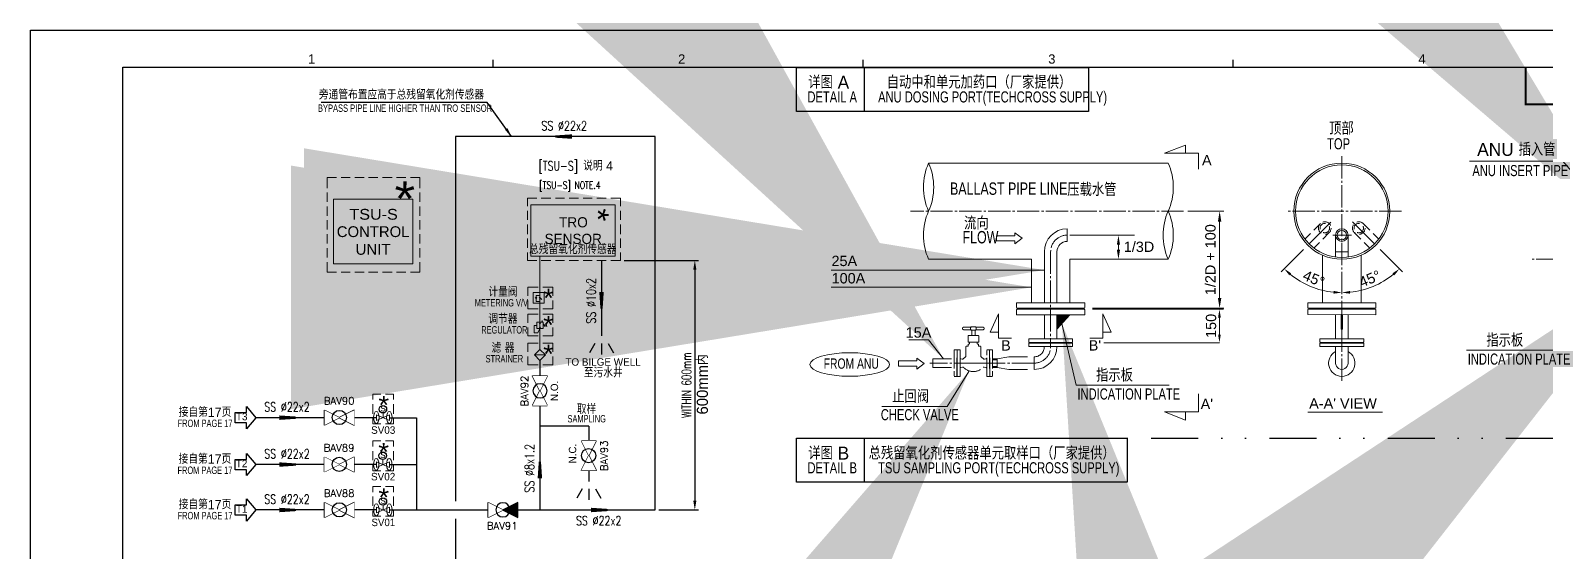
# Model space of a CAD drawing. Header units: inches. Extents: x 10682 to 13289, y -2771 to -1885.
# Drawn here: x 12012 to 12421.4, y -2025.4 to -1884.6 of the extents above; entities that cross this region are included whole.
import ezdxf
from ezdxf.enums import TextEntityAlignment as Align

# ---------------------------------------------------------------- set-up
doc = ezdxf.new("R2010")
doc.units = ezdxf.units.IN
doc.header["$MEASUREMENT"] = 0
doc.set_wipeout_variables(frame=1)
for name, pattern in [('C', [26, 20, -2, 2, -2]), ('DASHED', [0.75, 0.5, -0.25]), ('DIVIDE', [31.75, 12.7, -6.35, 0, -6.35, 0, -6.35])]:
    doc.linetypes.add(name, pattern=pattern)
for name, color, linetype in [('0.3 Text', 7, 'Continuous'), ('PDF_Geomertry', 7, 'Continuous'), ('PDF_Solid Fills', 7, 'Continuous'), ('PDF_Text', 7, 'Continuous'), ('PIPE', 7, 'Continuous'), ('text', 2, 'Continuous'), ('粗实线', 3, 'Continuous')]:
    doc.layers.add(name, color=color, linetype=linetype)
for name, color, linetype, lineweight in [('0.5 Dim', 1, 'Continuous', 9), ('1.1 Y_Pipe', 7, 'Continuous', 13), ('1.9 Arrow', 1, 'Continuous', 9)]:
    doc.layers.add(name, color=color, linetype=linetype, lineweight=lineweight)
doc.styles.add('HZDX', font='romans.shx', dxfattribs={"width": 0.9, "bigfont": 'HZDX.SHX'})
doc.styles.add('PDF Arial', font='arial.ttf')
doc.styles.add('ROMANS', font='ROMANS')
doc.styles.add('SimSun', font='Simtxt.shx', dxfattribs={"width": 0.75, "bigfont": 'HZDX.SHX'})
doc.styles.get("Standard").update_dxf_attribs({"font": 'arial.ttf'})
doc.styles.add('Sumec', font='Romans', dxfattribs={"width": 0.7, "bigfont": 'hzD.shx'})
doc.dimstyles.new('Iso-1', dxfattribs={"dimtxt": 2.5, "dimasz": 2.5, "dimexe": 1, "dimexo": 1, "dimgap": 1, "dimtad": 1, "dimdec": 0, "dimzin": 0, "dimdsep": 46, "dimtxsty": 'Sumec', "dimcen": 0, "dimclrd": 1, "dimclre": 1, "dimclrt": 4, "dimadec": 0, "dimazin": 0, "dimtfac": 1, "dimtdec": 4, "dimtix": 1, "dimtofl": 0, "dimtmove": 1, "dimatfit": 3, "dimfxl": 0, "dimtolj": 1, "dimtzin": 0, "dimlwd": -1, "dimlwe": -1, "dimarcsym": 0})
doc.dimstyles.new('TC50', dxfattribs={"dimtxt": 250, "dimasz": 200, "dimexe": 100, "dimexo": 100, "dimgap": 100, "dimtad": 1, "dimtoh": 1, "dimdec": 0, "dimrnd": 0.0005, "dimzin": 9, "dimdsep": 46, "dimtxsty": 'Standard', "dimcen": -3.5, "dimclrd": 1, "dimclre": 1, "dimazin": 2, "dimtfac": 0.6, "dimtdec": 0, "dimtmove": 0, "dimatfit": 3, "dimfxl": 0, "dimtolj": 1, "dimlwd": 15, "dimlwe": 15, "dimarcsym": 0})

# ---------------------------------------------------------------- blocks, each defined once
blk = doc.blocks.new('A2')
for p, q in [((0, 0), (0, 420)), ((0, 420), (594, 420)), ((125, 410), (125, 412)), ((225, 410), (225, 412)), ((325, 410), (325, 412))]:
    blk.add_line(p, q)
at = {"color": 5}
for p, q in [((25, 10), (25, 410)), ((25, 410), (584, 410))]:
    blk.add_line(p, q, dxfattribs=at)
for s, p in [('1', (75, 411)), ('2', (175, 411)), ('3', (275, 411)), ('4', (375, 411))]:
    blk.add_text(s, height=2.5).set_placement(p)
blk = doc.blocks.new('A3图框')
at = {"ltscale": 5}
blk.add_lwpolyline([(-562.29, -4946.17), (31.71, -4946.17), (31.71, -5366.17), (-562.29, -5366.17)], close=True, dxfattribs=at)
at = {"layer": '粗实线', "color": 5, "const_width": 0.5}
blk.add_lwpolyline([(-158.29, -4956.17), (-158.29, -4966.17), (21.71, -4966.17)], dxfattribs=at)
at = {"color": 2}
blk.add_blockref('A2', (-562.29, -5366.17), dxfattribs=at)
blk.add_blockref('A2', (-562.29, -5366.17), dxfattribs=at)
blk = doc.blocks.new('zw$20E4')
at = {"layer": 'PDF_Geomertry', "color": 251, "lineweight": 0}
for points in [[(2.63, 10.73), (0.49, 10.73), (0.49, 9.27)], [(6.05, 9.27), (6.05, 10.73), (3.9, 10.73)], [(0.49, 8), (0.49, 5.47)], [(0.49, 4.2), (0.49, 2.74), (2.63, 2.74)], [(1.46, 3.61), (1.46, 5.17), (4.97, 3.61)], [(4.97, 3.61), (4.97, 5.17), (1.46, 3.61)], [(3.22, 4.39), (3.22, 5.66)], [(3.9, 2.74), (6.05, 2.74), (6.05, 4.2)], [(6.05, 5.47), (6.05, 8)]]:
    blk.add_lwpolyline(points, dxfattribs=at)
at = {"layer": 'PDF_Geomertry', "color": 251, "lineweight": 30}
blk.add_circle((3.17, 6.68), 1.02, dxfattribs=at)
at = {"layer": 'PDF_Geomertry', "color": 251, "lineweight": 0}
for points in [[(1.41, 2.83), (1.82, 2.83), (2.15, 3.55), (2.15, 4.44), (2.15, 5.33), (1.82, 6.05), (1.41, 6.05), (1.01, 6.05), (0.68, 5.33), (0.68, 4.44), (0.68, 3.55), (1.01, 2.83), (1.41, 2.83)], [(4.93, 2.83), (5.33, 2.83), (5.66, 3.55), (5.66, 4.44), (5.66, 5.33), (5.33, 6.05), (4.93, 6.05), (4.52, 6.05), (4.19, 5.33), (4.19, 4.44), (4.19, 3.55), (4.52, 2.83), (4.93, 2.83)]]:
    blk.add_open_spline(points, degree=3, knots=[0, 0, 0, 0, 1, 1, 1, 2, 2, 2, 3, 3, 3, 4, 4, 4, 4], dxfattribs=at)
at = {"layer": 'PDF_Text', "color": 251, "attachment_point": 7}
for s, insert, char_height, style in [('\\W1.096823;*', (1.95, 5.37), 4.8943, 'PDF Arial'), ('\\W1.068027;s', (2.54, 6.05), 1.9641, 'PDF Arial'), ('\\W0.985437;SV03', (0, 0), 2.0268, 'SimSun')]:
    blk.add_mtext(s, dxfattribs=dict(at, insert=insert, char_height=char_height, style=style))
blk = doc.blocks.new('zw$6477')
at = {"layer": 'PDF_Geomertry', "color": 251, "lineweight": 0}
for points in [[(3.07, 10.73), (0.92, 10.73), (0.92, 9.17)], [(6.48, 9.17), (6.48, 10.73), (4.34, 10.73)], [(0.92, 7.9), (0.92, 5.47)], [(0.92, 4.2), (0.92, 2.64), (3.07, 2.64)], [(1.9, 3.52), (1.9, 5.08), (5.41, 3.52)], [(5.41, 3.52), (5.41, 5.08), (1.9, 3.52)], [(3.65, 4.3), (3.65, 5.56)], [(4.34, 2.64), (6.48, 2.64), (6.48, 4.2)], [(6.48, 5.47), (6.48, 7.9)]]:
    blk.add_lwpolyline(points, dxfattribs=at)
at = {"layer": 'PDF_Geomertry', "color": 251, "lineweight": 30}
blk.add_circle((3.61, 6.68), 1.02, dxfattribs=at)
at = {"layer": 'PDF_Geomertry', "color": 251, "lineweight": 0}
for points in [[(1.85, 2.73), (2.25, 2.73), (2.58, 3.46), (2.58, 4.34), (2.58, 5.23), (2.25, 5.95), (1.85, 5.95), (1.45, 5.95), (1.12, 5.23), (1.12, 4.34), (1.12, 3.46), (1.45, 2.73), (1.85, 2.73)], [(5.36, 2.73), (5.77, 2.73), (6.09, 3.46), (6.09, 4.34), (6.09, 5.23), (5.77, 5.95), (5.36, 5.95), (4.96, 5.95), (4.63, 5.23), (4.63, 4.34), (4.63, 3.46), (4.96, 2.73), (5.36, 2.73)]]:
    blk.add_open_spline(points, degree=3, knots=[0, 0, 0, 0, 1, 1, 1, 2, 2, 2, 3, 3, 3, 4, 4, 4, 4], dxfattribs=at)
at = {"layer": 'PDF_Text', "color": 251, "attachment_point": 7}
for s, insert, char_height, style in [('\\W1.096823;*', (2.39, 5.27), 4.8943, 'PDF Arial'), ('\\W1.068027;s', (2.97, 6.05), 1.9641, 'PDF Arial'), ('\\W0.988926;SV02', (0.44, 0), 2.0268, 'SimSun')]:
    blk.add_mtext(s, dxfattribs=dict(at, insert=insert, char_height=char_height, style=style))
blk = doc.blocks.new('zw$A6A2')
at = {"layer": 'PDF_Geomertry', "color": 251, "lineweight": 0}
for points in [[(2.54, 10.73), (0.39, 10.73), (0.39, 9.17)], [(5.95, 9.17), (5.95, 10.73), (3.8, 10.73)], [(0.39, 8), (0.39, 5.47)], [(0.39, 4.2), (0.39, 2.73), (2.54, 2.73)], [(3.12, 4.39), (3.12, 5.56)], [(3.8, 2.73), (5.95, 2.73), (5.95, 4.2)], [(5.95, 5.47), (5.95, 8)]]:
    blk.add_lwpolyline(points, dxfattribs=at)
blk.add_lwpolyline([(1.37, 3.61), (1.37, 5.17), (4.88, 3.61), (4.88, 5.17)], close=True, dxfattribs=at)
at = {"layer": 'PDF_Geomertry', "color": 251, "lineweight": 30}
blk.add_circle((3.07, 6.68), 1.02, dxfattribs=at)
at = {"layer": 'PDF_Geomertry', "color": 251, "lineweight": 0}
for points in [[(1.32, 2.83), (1.72, 2.83), (2.05, 3.55), (2.05, 4.44), (2.05, 5.33), (1.72, 6.05), (1.32, 6.05), (0.91, 6.05), (0.59, 5.33), (0.59, 4.44), (0.59, 3.55), (0.91, 2.83), (1.32, 2.83)], [(4.83, 2.83), (5.23, 2.83), (5.56, 3.55), (5.56, 4.44), (5.56, 5.33), (5.23, 6.05), (4.83, 6.05), (4.42, 6.05), (4.1, 5.33), (4.1, 4.44), (4.1, 3.55), (4.42, 2.83), (4.83, 2.83)]]:
    blk.add_open_spline(points, degree=3, knots=[0, 0, 0, 0, 1, 1, 1, 2, 2, 2, 3, 3, 3, 4, 4, 4, 4], dxfattribs=at)
at = {"layer": 'PDF_Text', "color": 251, "attachment_point": 7}
for s, insert, char_height, style in [('\\W1.096823;*', (1.85, 5.37), 4.8943, 'PDF Arial'), ('\\W1.068027;s', (2.44, 6.05), 1.9641, 'PDF Arial'), ('\\W0.964935;SV01', (0, 0), 2.0268, 'SimSun')]:
    blk.add_mtext(s, dxfattribs=dict(at, insert=insert, char_height=char_height, style=style))
blk = doc.blocks.new('zw$63A6')
at = {"layer": 'PDF_Solid Fills'}
h = blk.add_hatch(color=251, dxfattribs=at)
h.paths.add_polyline_path([(4.68, 17.85), (4.68, 17.85), (4.58, 17.85)])
h.paths.add_polyline_path([(4.68, 17.85), (4.58, 17.85), (4.78, 17.65)])
h = blk.add_hatch(color=251, dxfattribs=at)
h.paths.add_polyline_path([(4.58, 17.85), (4.68, 17.75), (4.58, 17.75)])
h.paths.add_polyline_path([(4.68, 17.75), (4.58, 17.75), (4.78, 17.65)])
h = blk.add_hatch(color=251, dxfattribs=at)
h.paths.add_polyline_path([(4.29, 11.51), (4.49, 11.12), (4.19, 11.12)])
h.paths.add_polyline_path([(4.49, 11.12), (4.19, 11.12)])
h = blk.add_hatch(color=251, dxfattribs=at)
h.paths.add_polyline_path([(4.49, 10.14), (4.49, 10.14), (4.19, 10.14)])
h.paths.add_polyline_path([(4.49, 10.14), (4.19, 10.14), (4.29, 9.75)])
at = {"layer": 'PDF_Geomertry', "color": 251, "lineweight": 0}
for points in [[(3.51, 44.96), (0.98, 44.96), (0.98, 42.81)], [(0.98, 41.55), (0.98, 39.11)], [(24.67, 43.2), (1.85, 43.2), (1.85, 29.36), (24.67, 29.36), (24.67, 43.2)], [(7.22, 44.96), (4.68, 44.96)], [(10.92, 44.96), (8.48, 44.96)], [(14.73, 44.96), (12.19, 44.96)], [(18.43, 44.96), (15.99, 44.96)], [(22.24, 44.96), (19.7, 44.96)], [(26.04, 42.81), (26.04, 44.96), (23.5, 44.96)], [(26.04, 39.11), (26.04, 41.55)], [(0.98, 37.84), (0.98, 35.3)], [(26.04, 35.3), (26.04, 37.84)], [(0.98, 34.13), (0.98, 31.6)], [(26.04, 31.6), (26.04, 34.13)], [(0.98, 30.33), (0.98, 28.19), (3.51, 28.19)], [(15.31, 29.36), (15.31, 29.36)], [(23.5, 28.19), (26.04, 28.19), (26.04, 30.33)], [(4.68, 28.19), (7.22, 28.19)], [(8.48, 28.19), (10.92, 28.19)], [(12.19, 28.19), (14.73, 28.19)], [(15.99, 28.19), (18.43, 28.19)], [(19.7, 28.19), (22.24, 28.19)], [(3.8, 20.97), (1.07, 20.97), (1.07, 18.63)], [(7.8, 18.63), (7.8, 20.97), (5.07, 20.97)], [(1.07, 17.36), (1.07, 15.12), (3.8, 15.12)], [(3.02, 18.14), (3.32, 17.85), (3.51, 18.14)], [(3.32, 18.24), (3.32, 18.73), (4.29, 18.73), (4.29, 18.73)], [(3.32, 17.85), (3.32, 17.07), (4.29, 17.07)], [(4.1, 18.14), (4.58, 17.85)], [(4.29, 17.07), (4.29, 17.07)], [(4.78, 17.65), (4.58, 17.75), (4.58, 17.85), (4.78, 17.65)], [(4.58, 17.85), (4.58, 17.85)], [(7.8, 15.12), (7.8, 17.36)], [(3.8, 13.65), (1.07, 13.65), (1.07, 11.31)], [(5.07, 15.12), (7.8, 15.12)], [(7.8, 11.31), (7.8, 13.65), (5.07, 13.65)], [(1.07, 10.05), (1.07, 7.8), (3.8, 7.8)], [(3.51, 10.63), (2.73, 10.63), (2.73, 8.58), (3.71, 8.58)], [(5.17, 11.51), (5.17, 9.75), (3.51, 9.75), (3.51, 11.51), (5.17, 11.51)], [(3.71, 8.58), (4.29, 9.75), (4.29, 11.51)], [(4.19, 11.12), (4.49, 11.12), (4.29, 11.51), (4.19, 11.12)], [(4.78, 11.51), (4.97, 11.51), (4.88, 11.9), (4.78, 11.51)], [(5.17, 10.63), (5.46, 10.92), (5.66, 10.24), (5.95, 10.92), (6.14, 10.24)], [(7.8, 7.8), (7.8, 10.05)], [(3.8, 5.85), (1.07, 5.85), (1.07, 3.51)], [(2.83, 2.63), (5.85, 2.63), (4.29, 4.1), (2.83, 2.63), (4.29, 1.17), (5.85, 2.63)], [(5.07, 7.8), (7.8, 7.8)], [(7.8, 3.51), (7.8, 5.85), (5.07, 5.85)], [(1.07, 2.24), (1.07, 0), (3.8, 0)], [(5.07, 0), (7.8, 0)], [(7.8, 0), (7.8, 2.24)]]:
    blk.add_lwpolyline(points, dxfattribs=at)
at = {"layer": 'PDF_Geomertry', "color": 3, "lineweight": 0}
blk.add_lwpolyline([(4.29, 4.1), (4.29, 16.58), (4.29, 19.51), (4.29, 29.36)], dxfattribs=at)
at = {"layer": 'PDF_Geomertry', "color": 251, "lineweight": 0}
for points in [[(2.44, 19.51), (2.44, 16.58), (5.46, 16.58), (5.46, 19.51)], [(4.49, 10.14), (4.29, 9.75), (4.19, 10.14)]]:
    blk.add_lwpolyline(points, close=True, dxfattribs=at)
at = {"layer": 'PDF_Geomertry', "color": 251, "lineweight": 9}
blk.add_circle((3.27, 18.09), 0.146, dxfattribs=at)
for centre, start, end in [((3.76, 17.99), 328.023, 31.977), ((4.83, 17.99), 148.023, 211.977)]:
    blk.add_arc(centre, 0.536, start, end, dxfattribs=at)
at = {"layer": 'PDF_Text', "color": 2, "insert": (4.15, 46.82), "char_height": 2, "attachment_point": 7, "style": 'HZDX'}
blk.add_mtext('\\W0.75;[TSU-S] NOTE.4', dxfattribs=at)
at = {"layer": 'PDF_Text', "color": 251, "insert": (16.97, 42.23), "char_height": 5.9397, "attachment_point": 7, "rotation": 270, "style": 'PDF Arial'}
blk.add_mtext('\\W1.096823;*', dxfattribs=at)
at = {"layer": 'PDF_Text', "color": 251, "attachment_point": 7, "style": 'PDF Arial'}
for s, insert, char_height in [('\\W0.959097;TRO', (9.46, 37.05), 2.7499), ('\\W0.953848;SENSOR', (5.56, 32.57), 2.7499), ('\\W1.096823;*', (5.17, 15.6), 4.8943), ('\\W1.096823;*', (5.17, 8.29), 4.8943), ('\\W1.096823;*', (5.17, 0.49), 4.8943)]:
    blk.add_mtext(s, dxfattribs=dict(at, insert=insert, char_height=char_height))
blk = doc.blocks.new('zw$62CA')
at = {"layer": 'PDF_Geomertry', "color": 251, "lineweight": 0}
for points in [[(0, 22.72), (0, 25.55), (2.54, 25.55)], [(3.8, 25.55), (6.24, 25.55)], [(7.51, 25.55), (10.05, 25.55)], [(11.22, 25.55), (13.75, 25.55)], [(15.02, 25.55), (17.55, 25.55)], [(18.73, 25.55), (21.26, 25.55)], [(22.53, 25.55), (25.06, 25.55), (25.06, 22.72)], [(0, 19.02), (0, 21.55)], [(25.06, 21.55), (25.06, 19.02)], [(0, 15.21), (0, 17.75)], [(25.06, 17.75), (25.06, 15.21)], [(0, 11.51), (0, 14.04)], [(25.06, 14.04), (25.06, 11.51)], [(0, 7.8), (0, 10.24)], [(25.06, 10.24), (25.06, 7.8)], [(0, 4), (0, 6.53)], [(25.06, 6.53), (25.06, 4)], [(2.54, 0), (0, 0), (0, 2.73)], [(6.24, 0), (3.8, 0)], [(10.05, 0), (7.51, 0)], [(13.75, 0), (11.22, 0)], [(17.55, 0), (15.02, 0)], [(21.26, 0), (18.73, 0)], [(25.06, 2.73), (25.06, 0), (22.53, 0)]]:
    blk.add_lwpolyline(points, dxfattribs=at)
blk.add_lwpolyline([(23.21, 19.7), (1.76, 19.7), (1.76, 2.24), (23.21, 2.24)], close=True, dxfattribs=at)
at = {"layer": 'PDF_Text', "color": 251, "attachment_point": 7, "style": 'PDF Arial'}
for s, insert, char_height in [('\\W1.096823;*', (18.24, 15.21), 9.3272), ('\\W1.068701;TSU-S', (6.05, 14.14), 2.9184), ('\\W0.985550;CONTROL', (2.63, 9.45), 2.9184), ('\\W0.994458;UNIT', (7.7, 4.67), 2.9184)]:
    blk.add_mtext(s, dxfattribs=dict(at, insert=insert, char_height=char_height))
blk = doc.blocks.new('V013')
at = {"linetype": 'Continuous'}
blk.add_lwpolyline([(0, -2), (8.01, 2), (8.01, -2), (0, 2)], close=True, dxfattribs=at)
at = {"color": 2, "linetype": 'Continuous', "style": 'ROMANS', "flags": 1}
for tag in ['NAMEPLATE', 'STANDARD', 'DIAMETER', 'REMARKS', 'MATERIAL', 'WEIGHT', 'NAME', 'SIZE']:
    blk.add_attdef(tag, text='', height=2, dxfattribs=at).set_placement((4.08, 4.49), align=Align.MIDDLE)
at = {"color": 2, "linetype": 'Continuous', "style": 'ROMANS'}
blk.add_attdef('MARK', text='', height=2, dxfattribs=at).set_placement((4.08, 4.49), align=Align.MIDDLE)
at = {"linetype": 'Continuous'}
blk.add_wipeout([(0, -2), (8.01, 2), (8.01, -2), (0, 2)], dxfattribs=at)
blk.add_circle((4.02, -0.04), 1.92, dxfattribs=at)
blk = doc.blocks.new('V012')
at = {"color": 7, "linetype": 'Continuous'}
blk.add_lwpolyline([(8.01, -2), (0, 2), (0, -2), (8.01, 2)], close=True, dxfattribs=at)
at = {"color": 8, "linetype": 'Continuous', "style": 'ROMANS', "flags": 1}
for tag in ['NAMEPLATE', 'STANDARD', 'DIAMETER', 'REMARKS', 'MATERIAL', 'WEIGHT', 'NAME', 'SIZE']:
    blk.add_attdef(tag, text='', height=2, dxfattribs=at).set_placement((3.78, 4.27), align=Align.MIDDLE)
at = {"color": 8, "linetype": 'Continuous', "style": 'ROMANS'}
blk.add_attdef('MARK', text='', height=2, dxfattribs=at).set_placement((3.78, 4.27), align=Align.MIDDLE)
at = {"color": 7, "linetype": 'Continuous'}
blk.add_wipeout([(8.01, -2), (0, 2), (0, -2), (8.01, 2)], dxfattribs=at)
blk.add_lwpolyline([(4.03, 0, 0, 4, 0), (8.02, 0, 4, 4, 0)], format="xyseb", dxfattribs=at)
blk.add_circle((3.99, -0.04), 1.92, dxfattribs=at)
blk = doc.blocks.new('*D67')
at = {"color": 1, "transparency": 16777216}
for p, q in [((12172.43, -1946.76), (12192.54, -1946.76)), ((12191.54, -1949.26), (12191.54, -2011.67)), ((12181.8, -2014.17), (12192.54, -2014.17))]:
    blk.add_line(p, q, dxfattribs=at)
for points in [[(12191.96, -1949.26), (12191.13, -1949.26), (12191.54, -1946.76)], [(12191.13, -2011.67), (12191.96, -2011.67), (12191.54, -2014.17)]]:
    blk.add_solid(points, dxfattribs=at)
at = {"layer": 'Defpoints', "color": 0, "transparency": 16777216}
for p in [(12171.43, -1946.76), (12180.8, -2014.17), (12191.54, -2014.17)]:
    blk.add_point(p, dxfattribs=at)
at = {"color": 4, "transparency": 16777216, "insert": (12189.29, -1980.46), "char_height": 2.5, "attachment_point": 5, "rotation": 90, "style": 'Sumec'}
blk.add_mtext('\\A1;\\A1;WITHIN 600mm', dxfattribs=at)

msp = doc.modelspace()

# ---------------------------------------------------------------- hatches: boundary and pattern name
at = {"layer": '1.1 Y_Pipe', "ltscale": 30}
h = msp.add_hatch(dxfattribs=at)
h.set_pattern_fill('ANSI31', color=2, scale=0.011742)
h.set_pattern_definition([(45, (-71314.3845137, -10073.5796498), (-0.001037855978087, 0.001037855978087), [])])
h.paths.add_polyline_path([(12292.81, -1961.43), (12289.36, -1961.43), (12289.37, -1965.3)])
h = msp.add_hatch(dxfattribs=at)
h.set_pattern_fill('ANSI31', color=256, scale=0.011742)
h.set_pattern_definition([(45, (-71328.9629318, -10073.5800041), (-0.001037855978087, 0.001037855978087), [])])
h.paths.add_polyline_path([(12366.55, -1961.41), (12366.33, -1961.41), (12366.33, -1965.3), (12366.55, -1965.3)])
h.paths.add_polyline_path([(12366.33, -1961.41), (12366.11, -1961.41), (12366.11, -1965.3), (12366.33, -1965.3)])

# ---------------------------------------------------------------- linework, layer by layer
at = {"color": 3}
for p, q in [((12237.36, -1906.52), (12237.36, -1894.64)), ((12166.33, -1946.76), (12166.33, -1967.18)), ((12149.68, -1973.77), (12149.68, -2014.17)), ((12105.56, -1989.24), (12072.94, -1989.24)), ((12162.88, -1991.5), (12149.68, -1991.5)), ((12237.36, -2006.67), (12237.36, -1994.79)), ((12105.52, -2001.9), (12072.91, -2001.9)), ((12105.56, -2014.17), (12072.94, -2014.17)), ((12109.07, -2014.17), (12180.8, -2014.17))]:
    msp.add_line(p, q, dxfattribs=at)
at = {"color": 7}
for p, q in [((12164.54, -1969.24), (12163.08, -1971.77)), ((12166.33, -1969.24), (12166.33, -1972.16)), ((12168.13, -1969.24), (12169.59, -1971.77)), ((12161.08, -2008.49), (12159.62, -2011.02)), ((12162.88, -2008.49), (12162.88, -2011.41)), ((12164.68, -2008.49), (12166.14, -2011.02))]:
    msp.add_line(p, q, dxfattribs=at)
at = {"color": 4, "linetype": 'DIVIDE'}
msp.add_line((12218.98, -1994.79), (12596.01, -1994.79), dxfattribs=at)
at = {"color": 3}
for points in [[(12218.98, -1894.64), (12297.87, -1894.64), (12297.87, -1906.52), (12218.98, -1906.52)], [(12218.98, -1994.79), (12308.33, -1994.79), (12308.33, -2006.67), (12218.98, -2006.67)]]:
    msp.add_lwpolyline(points, close=True, dxfattribs=at)
for points in [[(12158.34, -1913.33, 0, 0, 0), (12158.34, -1913.33, 1.2, 0.6, 0), (12153.84, -1913.33, 0, 0, 0), (12153.84, -1913.33, 0, 0, 0)], [(12166.33, -1955.31, 0, 0, 0), (12166.33, -1955.31, 1.2, 0.6, 0), (12166.33, -1959.81, 0, 0, 0), (12166.33, -1959.81, 0, 0, 0)], [(12079.27, -1989.24, 0, 0, 0), (12079.27, -1989.24, 1.2, 0.6, 0), (12083.77, -1989.24, 0, 0, 0), (12083.77, -1989.24, 0, 0, 0)], [(12079.27, -2001.9, 0, 0, 0), (12079.27, -2001.9, 1.2, 0.6, 0), (12083.77, -2001.9, 0, 0, 0), (12083.77, -2001.9, 0, 0, 0)], [(12149.68, -2005.62, 0, 0, 0), (12149.68, -2005.62, 1.2, 0.6, 0), (12149.68, -2001.12, 0, 0, 0), (12149.68, -2001.12, 0, 0, 0)], [(12079.27, -2014.17, 0, 0, 0), (12079.27, -2014.17, 1.2, 0.6, 0), (12083.77, -2014.17, 0, 0, 0), (12083.77, -2014.17, 0, 0, 0)], [(12163.47, -2014.17, 0, 0, 0), (12163.47, -2014.17, 1.2, 0.6, 0), (12167.97, -2014.17, 0, 0, 0), (12167.97, -2014.17, 0, 0, 0)]]:
    msp.add_lwpolyline(points, format="xyseb", dxfattribs=at)
at = {"color": 2}
for points in [[(12072.94, -1989.24), (12070.44, -1992.22), (12070.44, -1990.62), (12067.39, -1990.62), (12067.39, -1987.85), (12070.44, -1987.85), (12070.44, -1986.26)], [(12072.91, -2001.9), (12070.41, -2004.88), (12070.41, -2003.29), (12067.35, -2003.29), (12067.35, -2000.52), (12070.41, -2000.52), (12070.41, -1998.92)], [(12072.94, -2014.17), (12070.44, -2017.15), (12070.44, -2015.56), (12067.39, -2015.56), (12067.39, -2012.79), (12070.44, -2012.79), (12070.44, -2011.19)]]:
    msp.add_lwpolyline(points, close=True, dxfattribs=at)
at = {"color": 3}
for points in [[(12109.07, -1989.24), (12116.33, -1989.24), (12116.33, -2014.17)], [(12162.88, -1991.5), (12162.88, -1991.5), (12162.88, -2006.43)], [(12109.03, -2001.9), (12116.33, -2001.9)]]:
    msp.add_lwpolyline(points, dxfattribs=at)
at = {"layer": '0.5 Dim', "linetype": 'C', "ltscale": 0.3}
for p, q in [((12366.33, -1918.65), (12366.33, -1979.4)), ((12323.59, -1933.48), (12249.77, -1933.48)), ((12382.45, -1933.48), (12351.38, -1933.48)), ((12471.68, -1946.39), (12417.76, -1946.39))]:
    msp.add_line(p, q, dxfattribs=at)
at = {"layer": '0.5 Dim', "lineweight": 9}
for p, q in [((12324.71, -1933.48), (12334.43, -1933.48)), ((12333.32, -1936.27), (12333.32, -1956.9)), ((12355.99, -1943.8), (12349.97, -1949.82)), ((12376.67, -1943.8), (12382.7, -1949.83)), ((12298.95, -1959.69), (12334.43, -1959.69)), ((12298.95, -1959.96), (12334.39, -1959.96)), ((12333.27, -1962.19), (12333.27, -1966.78)), ((12302, -1969.01), (12333.27, -1969.01))]:
    msp.add_line(p, q, dxfattribs=at)
at = {"layer": '0.5 Dim', "color": 1, "linetype": 'C', "ltscale": 0.5}
for p, q in [((12363.38, -1936.4), (12357.57, -1942.22)), ((12369.18, -1936.31), (12375.09, -1942.22)), ((12368.94, -1939.94), (12363.88, -1939.94))]:
    msp.add_line(p, q, dxfattribs=at)
at = {"layer": '0.5 Dim', "ltscale": 30}
msp.add_line((12292.81, -1939.94), (12310.28, -1939.94), dxfattribs=at)
at = {"layer": '0.5 Dim'}
msp.add_line((12305.98, -1943.91), (12305.98, -1942.5), dxfattribs=at)
at = {"layer": '0.5 Dim', "color": 1, "ltscale": 6}
msp.add_line((12261.55, -1974.53), (12272.09, -1974.53), dxfattribs=at)
at = {"layer": '0.5 Dim', "linetype": 'C', "ltscale": 0.3}
msp.add_lwpolyline([(12292.14, -1939.94, 0.414214), (12287.67, -1944.41), (12287.67, -1970.05, -0.414214), (12283.21, -1974.52)], format="xyb", dxfattribs=at)
msp.add_lwpolyline([(12283.21, -1974.52), (12255.05, -1974.52)], dxfattribs=at)
at = {"layer": '0.5 Dim', "lineweight": 9}
for radius, start, end in [(22.02, 230.8066, 264.1934), (22.04, 275.8028, 309.1972)]:
    msp.add_arc((12366.33, -1933.45), radius, start, end, dxfattribs=at)
at = {"layer": '0.5 Dim'}
for points in [[(12332.85, -1936.27), (12333.78, -1936.27), (12333.32, -1933.48)], [(12305.56, -1942.5), (12306.4, -1942.5), (12305.98, -1939.98)], [(12306.41, -1943.91), (12305.56, -1943.91), (12305.98, -1946.45)], [(12352.16, -1950.8), (12352.66, -1950.25), (12350.76, -1949.03)], [(12380.01, -1950.26), (12380.51, -1950.81), (12381.91, -1949.04)], [(12332.85, -1956.9), (12333.78, -1956.9), (12333.32, -1959.69)], [(12364.12, -1954.99), (12364.08, -1955.74), (12366.33, -1955.48)], [(12368.58, -1955.75), (12368.54, -1955.01), (12366.33, -1955.49)], [(12332.9, -1962.19), (12333.64, -1962.19), (12333.27, -1959.96)], [(12332.9, -1966.78), (12333.64, -1966.78), (12333.27, -1969.01)]]:
    msp.add_solid(points, dxfattribs=at)
at = {"layer": '1.1 Y_Pipe'}
for p, q in [((12319.43, -1920.51), (12254.69, -1920.51)), ((12292.14, -1941.64), (12292.14, -1938.24)), ((12364.64, -1939.94), (12364.64, -1945.88)), ((12368.03, -1939.94), (12368.03, -1945.88)), ((12285.97, -1944.41), (12285.97, -1958.22)), ((12289.36, -1944.41), (12289.36, -1958.22)), ((12364.64, -1944.41), (12368.03, -1944.41)), ((12282.47, -1946.45), (12254.69, -1946.45)), ((12282.47, -1958.22), (12282.47, -1946.45)), ((12319.43, -1946.45), (12292.86, -1946.45)), ((12292.86, -1958.22), (12292.86, -1946.45)), ((12361.13, -1958.22), (12361.13, -1945.37)), ((12371.52, -1958.22), (12371.52, -1945.37)), ((12296.91, -1958.22), (12278.45, -1958.22)), ((12278.45, -1958.22), (12278.45, -1959.5)), ((12278.45, -1961.43), (12278.45, -1960.15)), ((12278.64, -1959.69), (12296.72, -1959.69)), ((12278.64, -1959.96), (12296.72, -1959.96)), ((12296.91, -1958.22), (12296.91, -1959.5)), ((12296.91, -1961.43), (12296.91, -1960.15)), ((12375.56, -1958.22), (12357.11, -1958.22)), ((12357.11, -1958.22), (12357.11, -1959.5)), ((12357.11, -1961.38), (12357.11, -1960.15)), ((12357.29, -1959.69), (12375.38, -1959.69)), ((12357.29, -1959.96), (12375.38, -1959.96)), ((12357.48, -1958.22), (12360.02, -1958.22)), ((12375.56, -1958.22), (12375.56, -1959.5)), ((12375.56, -1961.43), (12375.56, -1960.15)), ((12296.91, -1961.43), (12278.45, -1961.43)), ((12285.98, -1967.99), (12285.97, -1961.43)), ((12289.37, -1967.99), (12289.36, -1961.43)), ((12375.56, -1961.43), (12357.11, -1961.38)), ((12364.62, -1967.99), (12364.61, -1961.45)), ((12368.02, -1967.99), (12368.01, -1961.43)), ((12293.59, -1967.99), (12281.76, -1967.99)), ((12281.76, -1967.99), (12281.76, -1968.81)), ((12281.87, -1968.93), (12293.47, -1968.93)), ((12281.87, -1969.11), (12293.47, -1969.11)), ((12293.59, -1967.99), (12293.59, -1968.81)), ((12372.24, -1967.99), (12360.41, -1967.99)), ((12360.41, -1967.99), (12360.41, -1968.81)), ((12360.53, -1968.93), (12372.13, -1968.93)), ((12360.53, -1969.11), (12372.13, -1969.11)), ((12372.01, -1967.99), (12370.38, -1967.99)), ((12372.24, -1967.99), (12372.24, -1968.81)), ((12281.76, -1970.05), (12281.76, -1969.23)), ((12293.59, -1970.05), (12281.76, -1970.05)), ((12289.37, -1970.05), (12285.97, -1970.05)), ((12293.59, -1970.05), (12293.59, -1969.23)), ((12360.41, -1970.05), (12360.41, -1969.23)), ((12372.24, -1970.05), (12360.41, -1970.05)), ((12364.63, -1974.54), (12364.62, -1970.05)), ((12364.62, -1970.06), (12368.02, -1970.06)), ((12368.03, -1970.05), (12364.63, -1970.05)), ((12368.03, -1974.52), (12368.02, -1970.05)), ((12372.24, -1970.05), (12372.24, -1969.23))]:
    msp.add_line(p, q, dxfattribs=at)
at = {"layer": '1.1 Y_Pipe', "linetype": 'DASHED', "ltscale": 5}
for p, q in [((12360.54, -1936.84), (12356.36, -1941.02)), ((12362.95, -1939.24), (12358.77, -1943.42)), ((12369.71, -1939.24), (12373.89, -1943.42)), ((12372.12, -1936.84), (12376.3, -1941.02))]:
    msp.add_line(p, q, dxfattribs=at)
at = {"layer": '1.1 Y_Pipe', "linetype": 'DASHED', "ltscale": 10}
for p, q in [((12264.18, -1964.82), (12266.09, -1964.82)), ((12266.12, -1964.74), (12267.46, -1964.74)), ((12267.49, -1964.82), (12269.4, -1964.82)), ((12264.18, -1965.49), (12266.09, -1965.49)), ((12265.35, -1967.2), (12265.35, -1968.84)), ((12265.35, -1968.84), (12268.23, -1968.84)), ((12268.09, -1967.06), (12265.48, -1967.06)), ((12266.12, -1965.58), (12267.46, -1965.58)), ((12266.34, -1967.06), (12266.34, -1965.58)), ((12267.24, -1965.58), (12267.24, -1966.14)), ((12267.24, -1966.14), (12267.24, -1967.06)), ((12267.49, -1965.49), (12269.4, -1965.49)), ((12268.23, -1968.84), (12268.23, -1967.2)), ((12261.58, -1970.95), (12261.58, -1978.09)), ((12262.31, -1970.95), (12261.58, -1970.95)), ((12261.58, -1972.39), (12261.58, -1971.12)), ((12262.32, -1978.09), (12262.31, -1970.95)), ((12262.45, -1970.93), (12263.19, -1970.93)), ((12262.45, -1978.12), (12262.45, -1970.93)), ((12262.45, -1970.93), (12262.45, -1978.12)), ((12263.19, -1978.12), (12263.19, -1970.93)), ((12263.19, -1970.93), (12263.19, -1978.12)), ((12263.19, -1971.12), (12263.19, -1972.39)), ((12264.67, -1972.84), (12263.97, -1973.41)), ((12264.76, -1970.12), (12264.76, -1972.63)), ((12265.39, -1969.94), (12264.94, -1969.94)), ((12265.39, -1969.43), (12265.39, -1969.94)), ((12268.19, -1969.43), (12268.19, -1969.94)), ((12268.19, -1969.94), (12268.63, -1969.94)), ((12268.81, -1970.12), (12268.81, -1972.63)), ((12268.91, -1972.84), (12269.6, -1973.41)), ((12270.98, -1970.92), (12270.39, -1970.93)), ((12271.12, -1970.92), (12270.39, -1970.93)), ((12270.39, -1978.12), (12270.39, -1970.93)), ((12270.39, -1971.12), (12270.39, -1972.39)), ((12271.12, -1970.92), (12271.12, -1978.12)), ((12271.12, -1970.92), (12271.12, -1978.12)), ((12271.26, -1978.09), (12271.26, -1970.95)), ((12271.26, -1970.95), (12272, -1970.95)), ((12271.26, -1975.91), (12271.26, -1973.13)), ((12272, -1970.95), (12272, -1978.09)), ((12272, -1972.39), (12272, -1971.12)), ((12276.41, -1972.83), (12273.19, -1973.33)), ((12276.41, -1972.83), (12283.2, -1972.82)), ((12283.21, -1976.22), (12283.2, -1972.82)), ((12255.87, -1973.33), (12261.58, -1973.33)), ((12255.87, -1975.73), (12255.87, -1973.33)), ((12255.87, -1975.73), (12261.58, -1975.72)), ((12261.58, -1976.65), (12261.58, -1977.93)), ((12263.19, -1977.93), (12263.19, -1976.65)), ((12263.75, -1973.47), (12263.4, -1973.39)), ((12263.4, -1975.66), (12263.85, -1975.57)), ((12263.9, -1975.56), (12263.95, -1975.56)), ((12269.62, -1975.56), (12269.67, -1975.56)), ((12269.73, -1975.57), (12270.17, -1975.66)), ((12269.83, -1973.47), (12270.17, -1973.39)), ((12270.39, -1977.92), (12270.39, -1976.65)), ((12272, -1973.33), (12273.19, -1973.33)), ((12272, -1973.63), (12273.19, -1973.63)), ((12272, -1975.42), (12273.19, -1975.42)), ((12272, -1975.72), (12273.19, -1975.72)), ((12272, -1976.65), (12272, -1977.92)), ((12273.19, -1973.33), (12273.19, -1975.72)), ((12276.41, -1976.22), (12273.19, -1975.72)), ((12276.41, -1976.22), (12283.21, -1976.22)), ((12261.58, -1978.09), (12262.32, -1978.09)), ((12262.45, -1978.12), (12263.19, -1978.12)), ((12270.99, -1978.12), (12270.39, -1978.12)), ((12271.12, -1978.12), (12270.39, -1978.12)), ((12272, -1978.09), (12271.26, -1978.09))]:
    msp.add_line(p, q, dxfattribs=at)
at = {"layer": '1.1 Y_Pipe', "color": 2}
msp.add_line((12292.81, -1961.43), (12289.37, -1965.3), dxfattribs=at)
at = {"layer": '1.1 Y_Pipe', "color": 3, "linetype": 'C', "ltscale": 2}
for p, q in [((12366.11, -1961.41), (12366.11, -1965.3)), ((12366.55, -1961.41), (12366.55, -1965.3)), ((12366.11, -1965.3), (12366.55, -1965.3))]:
    msp.add_line(p, q, dxfattribs=at)
at = {"layer": '1.1 Y_Pipe', "ltscale": 30}
msp.add_line((12357.15, -1987.76), (12377.35, -1987.76), dxfattribs=at)
at = {"layer": '1.1 Y_Pipe'}
for centre, radius in [((12366.33, -1933.48), 12.97), ((12366.33, -1933.48), 12.51), ((12366.33, -1939.94), 1.7), ((12366.33, -1939.94), 1.28)]:
    msp.add_circle(centre, radius, dxfattribs=at)
at = {"layer": '1.1 Y_Pipe', "linetype": 'DASHED', "ltscale": 5}
for centre, radius in [((12361.74, -1938.04), 1.7), ((12370.92, -1938.04), 1.7), ((12361.74, -1938.04), 1.28), ((12370.92, -1938.04), 1.28)]:
    msp.add_circle(centre, radius, dxfattribs=at)
at = {"layer": '1.1 Y_Pipe'}
for centre, radius, start, end in [((12269.19, -1926.99), 15.89, 155.9093, 204.0907), ((12240.18, -1926.99), 15.89, 335.9093, 24.0907), ((12304.92, -1926.99), 15.89, 335.9093, 24.0907), ((12269.19, -1939.96), 15.89, 155.9093, 204.0907), ((12333.93, -1939.96), 15.89, 155.9093, 204.0907), ((12304.92, -1939.96), 15.89, 335.9093, 24.0907), ((12292.14, -1944.41), 6.17, 90, 180), ((12292.14, -1944.41), 2.77, 90, 180), ((12278.64, -1959.5), 0.184, 180, 270), ((12357.29, -1959.5), 0.184, 180, 270), ((12281.87, -1968.81), 0.118, 180, 270), ((12360.53, -1968.81), 0.118, 180, 270), ((12366.33, -1974.52), 3.57, 118.5266, 61.6447), ((12366.33, -1974.52), 1.7, 179.7583, 0.1594)]:
    msp.add_arc(centre, radius, start, end, dxfattribs=at)
at = {"layer": '1.1 Y_Pipe', "linetype": 'DASHED', "ltscale": 10}
for centre, radius, start, end in [((12264.18, -1965.15), 0.337, 90, 270), ((12267.15, -1965.16), 1.12, 157.8728, 202.1272), ((12266.42, -1965.16), 1.12, 337.8728, 22.1272), ((12269.4, -1965.15), 0.337, 270, 90), ((12265.48, -1967.2), 0.135, 90, 180), ((12265.44, -1969.11), 0.321, 260.3084, 45.7675), ((12268.14, -1969.11), 0.321, 134.2325, 279.6916), ((12268.09, -1967.2), 0.135, 0, 90), ((12263.46, -1973.13), 0.27, 180, 258.0403), ((12264.49, -1972.63), 0.27, 309.5238, 0), ((12264.94, -1970.12), 0.18, 90, 180), ((12268.63, -1970.12), 0.18, 0, 90), ((12269.08, -1972.63), 0.27, 180, 230.4762), ((12270.12, -1973.13), 0.27, 281.9597, 0), ((12283.2, -1970.05), 2.77, 270.013, 0.013), ((12263.46, -1975.92), 0.27, 101.9597, 180), ((12263.8, -1973.2), 0.27, 258.0403, 309.5238), ((12263.9, -1975.83), 0.27, 90, 101.9597), ((12263.95, -1975.83), 0.27, 49.9342, 90), ((12266.79, -1973.12), 3.66, 223.2551, 316.7449), ((12269.62, -1975.83), 0.27, 90, 130.0658), ((12269.77, -1973.2), 0.27, 230.4762, 281.9597), ((12269.67, -1975.83), 0.27, 78.0403, 90), ((12270.12, -1975.92), 0.27, 0, 78.0403)]:
    msp.add_arc(centre, radius, start, end, dxfattribs=at)
at = {"layer": '1.1 Y_Pipe', "linetype": 'Continuous', "ltscale": 10}
msp.add_arc((12283.2, -1970.05), 6.17, 270.013, 0.013, dxfattribs=at)
at = {"layer": '1.1 Y_Pipe', "extrusion": (0, 0, -1)}
for centre, major_axis in [((12278.64, -1960.15), (-0.13, 0.13)), ((12357.29, -1960.15), (-0.13, 0.13)), ((12281.87, -1969.23), (-0.0833, 0.0833)), ((12360.53, -1969.23), (-0.0833, 0.0833))]:
    msp.add_ellipse(centre, major_axis=major_axis, ratio=1, start_param=5.497787, end_param=7.068583, dxfattribs=at)
at = {"layer": '1.1 Y_Pipe'}
for centre, major_axis in [((12296.72, -1959.5), (0.13, 0.13)), ((12296.72, -1960.15), (-0.13, 0.13)), ((12375.38, -1959.5), (0.13, 0.13)), ((12375.38, -1960.15), (-0.13, 0.13)), ((12293.47, -1968.81), (0.0833, 0.0833)), ((12293.47, -1969.23), (-0.0833, 0.0833)), ((12372.13, -1968.81), (0.0833, 0.0833)), ((12372.13, -1969.23), (-0.0833, 0.0833))]:
    msp.add_ellipse(centre, major_axis=major_axis, ratio=1, start_param=3.926991, end_param=5.497787, dxfattribs=at)
at = {"layer": '1.1 Y_Pipe', "ltscale": 30}
msp.add_ellipse((12233.39, -1974.88), major_axis=(10.75, 0), ratio=0.295159, dxfattribs=at)
at = {"layer": '1.9 Arrow', "color": 3, "ltscale": 30}
for p, q in [((12318.4, -1917.84), (12324.08, -1915.62)), ((12324.08, -1915.62), (12324.08, -1917.84)), ((12327.63, -1917.84), (12318.4, -1917.84)), ((12327.63, -1922.13), (12327.63, -1917.84)), ((12273.57, -1961.17), (12271.35, -1966.12)), ((12273.57, -1967.79), (12273.57, -1961.17)), ((12301.78, -1967.79), (12301.78, -1961.17)), ((12301.78, -1961.17), (12304, -1966.12)), ((12271.35, -1966.12), (12273.57, -1966.12)), ((12277.13, -1967.79), (12273.57, -1967.79)), ((12301.78, -1967.79), (12298.22, -1967.79)), ((12304, -1966.12), (12301.78, -1966.12)), ((12327.63, -1982.77), (12327.63, -1987.65)), ((12327.63, -1987.65), (12318.4, -1987.65)), ((12318.4, -1987.65), (12324.08, -1989.87)), ((12324.08, -1989.87), (12324.08, -1987.65))]:
    msp.add_line(p, q, dxfattribs=at)
at = {"layer": '1.9 Arrow'}
for p, q in [((12273.08, -1941.49), (12273.08, -1940.11)), ((12278, -1940.11), (12273.08, -1940.11)), ((12278, -1940.11), (12278, -1939.32)), ((12279.97, -1940.8), (12278, -1939.32)), ((12278, -1941.49), (12273.08, -1941.49)), ((12278, -1942.28), (12279.97, -1940.8)), ((12278, -1942.28), (12278, -1941.49)), ((12251.51, -1973.93), (12251.51, -1973.14)), ((12253.48, -1974.62), (12251.51, -1973.14)), ((12246.59, -1975.31), (12246.59, -1973.93)), ((12251.51, -1973.93), (12246.59, -1973.93)), ((12251.51, -1975.31), (12246.59, -1975.31)), ((12251.51, -1976.1), (12253.48, -1974.62)), ((12251.51, -1976.1), (12251.51, -1975.31))]:
    msp.add_line(p, q, dxfattribs=at)

# ---------------------------------------------------------------- block references
at = {"color": 2}
msp.add_blockref('A3图框', (12574.31, 3061.54), dxfattribs=at)
at = {"color": 3}
for name, p in [('zw$62CA', (12092.18, -1949.96)), ('zw$63A6', (12145.39, -1974.94)), ('zw$20E4', (12104.09, -1993.63)), ('zw$6477', (12103.62, -2006.2)), ('zw$A6A2', (12104.19, -2018.56))]:
    msp.add_blockref(name, p, dxfattribs=at)

# ---------------------------------------------------------------- texts
at = {"color": 2, "linetype": 'Continuous', "style": 'SimSun'}
for s, p in [('详图 A', (12222.17, -1900.41)), ('自动中和单元加药口（厂家提供）', (12243.38, -1900.41)), ('详图 B', (12222.17, -2000.57)), ('总残留氧化剂传感器单元取样口（厂家提供）', (12238.49, -2000.57))]:
    msp.add_text(s, height=3.5, dxfattribs=at).set_placement(p)
for s, height, p in [('旁通管布置应高于总残留氧化剂传感器', 2.5, (12112.28, -1903.3)), ('说明 4', 2.5, (12165.41, -1922.49)), ('总残留氧化剂传感器', 2.5, (12158.56, -1945.06)), ('计量阀', 2.5, (12139.71, -1956.56)), ('调节器', 2.5, (12139.71, -1963.87)), ('滤 器', 2.5, (12139.71, -1971.68)), ('TO BILGE WELL', 2, (12166.74, -1975.2)), ('至污水井', 2.5, (12166.8, -1978.37)), ('取样', 2.5, (12162.27, -1988.22)), ('接自第17页', 2.5, (12059.21, -1989.02)), ('T3', 2, (12069.13, -1989.95)), ('接自第17页', 2.5, (12059.18, -2001.68)), ('T2', 2, (12069.09, -2002.62)), ('接自第17页', 2.5, (12059.21, -2013.95)), ('T1', 2, (12069.13, -2014.89))]:
    msp.add_text(s, height=height, dxfattribs=at).set_placement(p, align=Align.CENTER)
for s, width, p in [('BYPASS PIPE LINE HIGHER THAN TRO SENSOR', 0.7, (12113.24, -1906.65)), ('METERING V/V', 0.75, (12139.27, -1959.2)), ('REGULATOR', 0.75, (12140.09, -1966.52)), ('STRAINER', 0.75, (12140.09, -1974.32)), ('SAMPLING', 0.75, (12162.33, -1990.52)), ('FROM PAGE 17', 0.75, (12059.23, -1991.76)), ('FROM PAGE 17', 0.75, (12059.2, -2004.43)), ('FROM PAGE 17', 0.75, (12059.23, -2016.69))]:
    msp.add_text(s, height=2, dxfattribs=dict(at, width=width)).set_placement(p, align=Align.CENTER)
at = {"color": 7, "linetype": 'Continuous', "style": 'SimSun'}
for s, p in [('顶部', (12362.91, -1912.86)), ('压载水管', (12292.17, -1929.39)), ('流向', (12264.27, -1938.46))]:
    msp.add_text(s, height=3.5, dxfattribs=at).set_placement(p)
at = {"color": 1, "linetype": 'Continuous', "style": 'SimSun'}
for s, p in [('ANU 插入管', (12402.9, -1918.55)), ('指示板', (12405.37, -1970.08)), ('指示板', (12299.93, -1979.5)), ('止回阀', (12244.85, -1985.25))]:
    msp.add_text(s, height=3.5, dxfattribs=at).set_placement(p)
at = {"color": 4, "linetype": 'Continuous', "style": 'SimSun'}
msp.add_text('600mm内', height=3, rotation=90, dxfattribs=at).set_placement((12195.07, -1980.27), align=Align.CENTER)
at = {"color": 2, "linetype": 'Continuous', "style": 'SimSun'}
msp.add_text('N.C.', height=2, rotation=90, dxfattribs=at).set_placement((12159.5, -1998.93), align=Align.CENTER)
at = {"layer": '0.3 Text', "style": 'SimSun', "width": 0.75}
msp.add_text('BALLAST PIPE LINE', height=3.3465, dxfattribs=at).set_placement((12260.48, -1929.06))
at = {"layer": '0.3 Text', "style": 'SimSun'}
for s, insert, char_height, attachment_point in [('\\A1;TOP', (12368.55, -1916.82), 3, 9), ('\\A1;FLOW', (12263.86, -1942.22), 3.346, 7)]:
    msp.add_mtext(s, dxfattribs=dict(at, insert=insert, char_height=char_height, attachment_point=attachment_point))
at = {"layer": '0.3 Text', "color": 3, "char_height": 2.789, "attachment_point": 5}
for s, insert in [('\\A1;A', (12329.86, -1919.7)), ('\\A1;B', (12275.58, -1969.74)), ("\\A1;B'", (12299.62, -1969.72)), ("\\A1;A'", (12329.86, -1985.54))]:
    msp.add_mtext(s, dxfattribs=dict(at, insert=insert))
at = {"layer": '0.3 Text', "color": 7, "insert": (12226.35, -1976.06), "char_height": 2.7887, "attachment_point": 7, "style": 'SimSun'}
msp.add_mtext('\\A1;FROM ANU ', dxfattribs=at)
at = {"layer": '0.3 Text', "insert": (12375.79, -1986.78), "char_height": 2.7887, "attachment_point": 9}
msp.add_mtext("\\A1;A-A' VIEW", dxfattribs=at)
at = {"layer": '0.5 Dim', "style": 'SimSun', "width": 0.75}
for s, p in [('ANU INSERT PIPE', (12401.6, -1924.01)), ('INDICATION PLATE', (12400.36, -1974.92)), ('INDICATION PLATE', (12294.91, -1984.34)), ('CHECK VALVE', (12241.79, -1989.92))]:
    msp.add_text(s, height=3, dxfattribs=at).set_placement(p)
at = {"layer": '0.5 Dim', "attachment_point": 5}
for s, insert, char_height, rotation in [('\\A1;1/2D + 100', (12330.85, -1946.58), 2.7887, 90), ('\\A1;45°', (12358.77, -1951.71), 2.789, 337.5), ('\\A1;45°', (12373.9, -1951.73), 2.789, 22.5), ('\\A1;150', (12331.01, -1964.45), 2.789, 90)]:
    msp.add_mtext(s, dxfattribs=dict(at, insert=insert, char_height=char_height, rotation=rotation))
at = {"layer": '0.5 Dim', "char_height": 2.789, "attachment_point": 5}
for s, insert in [('\\A1;1/3D', (12311.54, -1943.11)), ('\\A1;25A', (12231.93, -1946.93)), ('\\A1;100A', (12233.04, -1951.61)), ('\\A1;15A', (12251.97, -1966.26))]:
    msp.add_mtext(s, dxfattribs=dict(at, insert=insert))
at = {"layer": 'PIPE', "color": 2, "style": 'SimSun', "width": 0.75}
for s, p in [('DETAIL A', (12221.97, -1904.12)), ('ANU DOSING PORT(TECHCROSS SUPPLY)', (12241.06, -1904.12)), ('DETAIL B', (12221.97, -2004.27)), ('TSU SAMPLING PORT(TECHCROSS SUPPLY)', (12241.06, -2004.27))]:
    msp.add_text(s, height=3, dxfattribs=at).set_placement(p)
at = {"layer": 'text', "color": 2, "style": 'HZDX', "width": 0.75}
for s, p in [('SS %%C22x2', (12156.24, -1911.67)), ('[TSU-S]', (12154.65, -1922.49)), ('SS %%C22x2', (12081.36, -1987.57)), ('SS %%C22x2', (12081.36, -2000.24)), ('SS %%C22x2', (12081.36, -2012.51)), ('SS %%C22x2', (12165.57, -2018.31))]:
    msp.add_text(s, height=2.5, dxfattribs=at).set_placement(p, align=Align.CENTER)
for s, p in [('SS %%C10x2', (12164.77, -1957.69)), ('SS %%C8x1.2', (12148.12, -2002.92))]:
    msp.add_text(s, height=2.5, rotation=90, dxfattribs=at).set_placement(p, align=Align.CENTER)

# ---------------------------------------------------------------- dimensions: what is measured, and where the dimension line sits
at = {"color": 3}
dim = msp.add_linear_dim(base=(12191.54, -2014.17), p1=(12171.43, -1946.76), p2=(12180.8, -2014.17), angle=90, text='\\A1;WITHIN 600mm', dimstyle='Iso-1', override={"dimtxsty": 'Sumec'}, dxfattribs=at)
dim.commit()
dim.dimension.update_dxf_attribs({"geometry": '*D67', "text_midpoint": (12189.29, -1980.46)})

# ---------------------------------------------------------------- leaders
msp.add_leader([(12142.03, -1913.33), (12135.43, -1904.12), (12090.55, -1904.12)], dimstyle='Iso-1', override={"dimgap": 1, "dimtad": 0}, dxfattribs=at)
at = {"layer": '0.5 Dim', "ltscale": 30}
for points in [[(12442.64, -1939.58, 57.77), (12426.07, -1919.94, 57.77), (12400.84, -1919.94, 57.77)], [(12451.08, -1947.17, 57.77), (12425.13, -1971.05, 57.77), (12400.04, -1971.05, 57.77)], [(12290.71, -1963.78, 57.77), (12294.53, -1980.47, 57.77), (12319.69, -1980.47, 57.77)], [(12258.72, -1973.33, 57.77), (12254.71, -1968.24, 57.77), (12249.34, -1968.24, 57.77)], [(12265.55, -1976.78, 57.77), (12259.73, -1986.21, 57.77), (12242.04, -1986.21, 57.77)]]:
    msp.add_leader(points, dimstyle='TC50', override={"dimgap": 100, "dimtad": 0, "dimtoh": 0, "dimarcsym": 1}, dxfattribs=at)

# ---------------------------------------------------------------- next in the draw order: block references
ref = msp.add_blockref('V013', (12149.68, -1977.98), dxfattribs=dict(xscale=-1, rotation=89.99999999999987))
ref.add_attrib('MARK', 'BAV92', dxfattribs={"color": 2, "linetype": 'Continuous', "height": 2, "rotation": 90, "style": 'ROMANS'}).set_placement((12145.53, -1982.06), align=Align.MIDDLE)
ref = msp.add_blockref('V013', (12099.54, -1989.24), dxfattribs=dict(rotation=179.9999999999999))
ref.add_attrib('MARK', 'BAV90', dxfattribs={"color": 2, "linetype": 'Continuous', "height": 2, "style": 'ROMANS'}).set_placement((12095.46, -1984.71), align=Align.MIDDLE)
ref = msp.add_blockref('V013', (12099.5, -2001.9), dxfattribs=dict(rotation=179.9999999999999))
ref.add_attrib('MARK', 'BAV89', dxfattribs={"color": 2, "linetype": 'Continuous', "height": 2, "style": 'ROMANS'}).set_placement((12095.42, -1997.38), align=Align.MIDDLE)
ref = msp.add_blockref('V013', (12099.54, -2014.17), dxfattribs=dict(rotation=179.9999999999999))
ref.add_attrib('MARK', 'BAV88', dxfattribs={"color": 2, "linetype": 'Continuous', "height": 2, "style": 'ROMANS'}).set_placement((12095.46, -2009.65), align=Align.MIDDLE)
at = {"color": 3}
ref = msp.add_blockref('V012', (12135.71, -2014.17), dxfattribs=dict(at, xscale=-1, rotation=180))
ref.add_attrib('MARK', 'BAV91', dxfattribs={"color": 2, "linetype": 'Continuous', "height": 2, "style": 'ROMANS'}).set_placement((12139.49, -2018.44), align=Align.MIDDLE)

# ---------------------------------------------------------------- next in the draw order: linework, layer by layer
for points in [[(12180.8, -2014.17), (12180.8, -1913.33), (12126.88, -1913.33), (12126.88, -2011.78)], [(12126.88, -2016.56), (12126.88, -2058.83), (12072.84, -2058.83)]]:
    msp.add_lwpolyline(points, dxfattribs=at)

# ---------------------------------------------------------------- next in the draw order: texts
at = {"color": 2, "linetype": 'Continuous', "style": 'SimSun'}
msp.add_text('N.O.', height=2, rotation=90, dxfattribs=at).set_placement((12154.6, -1982.01), align=Align.CENTER)

# ---------------------------------------------------------------- next in the draw order: leaders
at = {"layer": '0.5 Dim', "ltscale": 30}
for points in [[(12285.97, -1949.38, 57.77), (12228.38, -1949.38, 57.77)], [(12282.47, -1954.04, 57.77), (12228.38, -1954.04, 57.77)]]:
    msp.add_leader(points, dimstyle='TC50', override={"dimgap": 100, "dimtad": 0, "dimtoh": 0, "dimarcsym": 1}, dxfattribs=at)

# ---------------------------------------------------------------- next in the draw order: block references
ref = msp.add_blockref('V013', (12162.88, -1995.46), dxfattribs=dict(rotation=270.0000000000001))
ref.add_attrib('MARK', 'BAV93', dxfattribs={"color": 2, "linetype": 'Continuous', "height": 2, "rotation": 90, "style": 'ROMANS'}).set_placement((12167.03, -1999.55), align=Align.MIDDLE)

doc.saveas('drawing.dxf')
